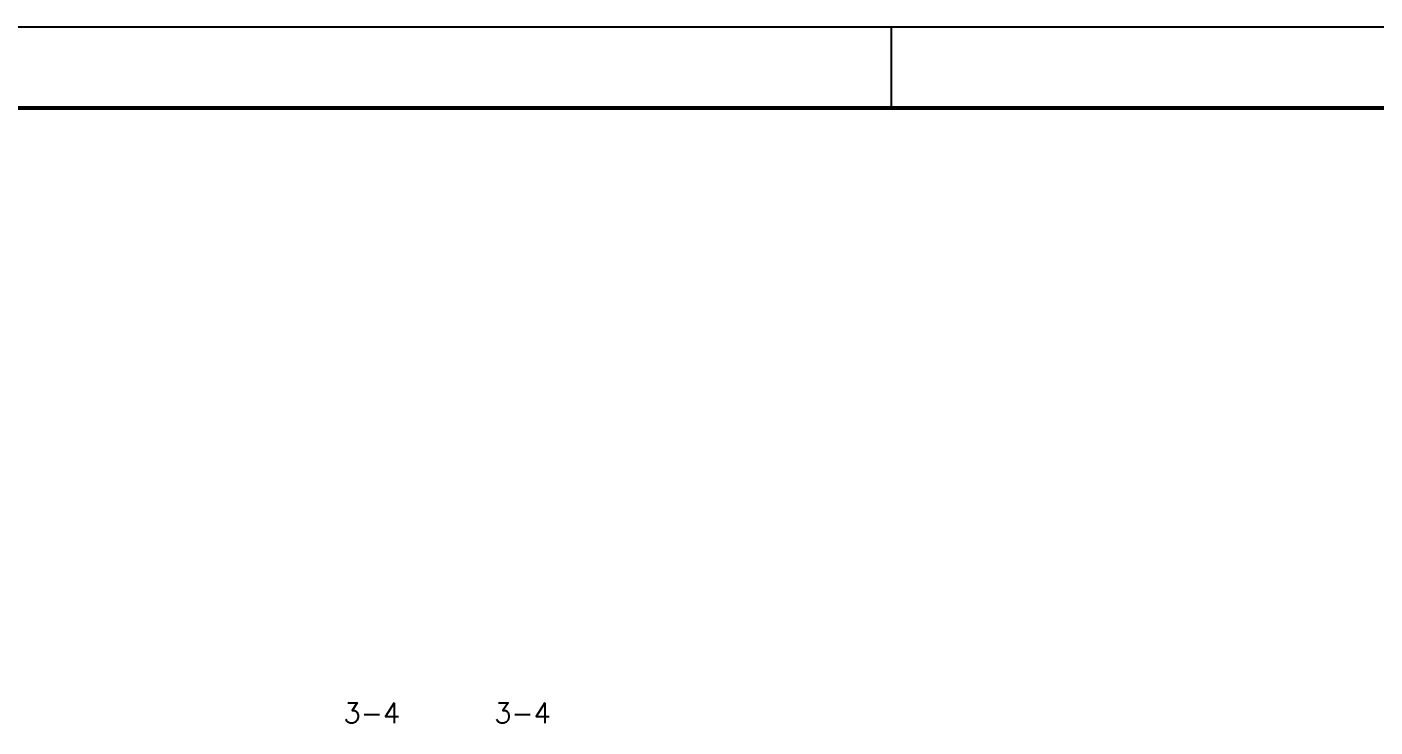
# Model space of a CAD drawing. Extents: x 241 to 398, y 106 to 179.
# Drawn here: x 325.45 to 333.77, y 138.74 to 143.06 of the extents above; entities that cross this region are included whole.
import ezdxf
from ezdxf.enums import TextEntityAlignment as Align

# ---------------------------------------------------------------- set-up
doc = ezdxf.new("R2010")
doc.units = 0
doc.layers.get('0').update_dxf_attribs({"linetype": 'CONTINUOUS'})
doc.layers.add('EL-TEXTOS_FIOS', color=7, linetype='CONTINUOUS')
doc.styles.add('ARIAL', font='romans.shx')

msp = doc.modelspace()

# ---------------------------------------------------------------- linework, layer by layer
for p, q in [((321.0025, 143.0579), (358.6156, 143.0579)), ((330.7808, 143.0579), (330.7808, 142.5579))]:
    msp.add_line(p, q)
at = {"const_width": 0.0236}
msp.add_lwpolyline([(321.5025, 142.5579), (358.1156, 142.5579), (358.1156, 106.0821), (321.5025, 106.0821)], close=True, dxfattribs=at)

# ---------------------------------------------------------------- texts
at = {"layer": 'EL-TEXTOS_FIOS', "style": 'ARIAL'}
for p in [(327.5771, 138.7645), (328.5075, 138.7645)]:
    msp.add_text('3-4', height=0.12355, dxfattribs=at).set_placement(p, align=Align.CENTER)

doc.saveas('drawing.dxf')
